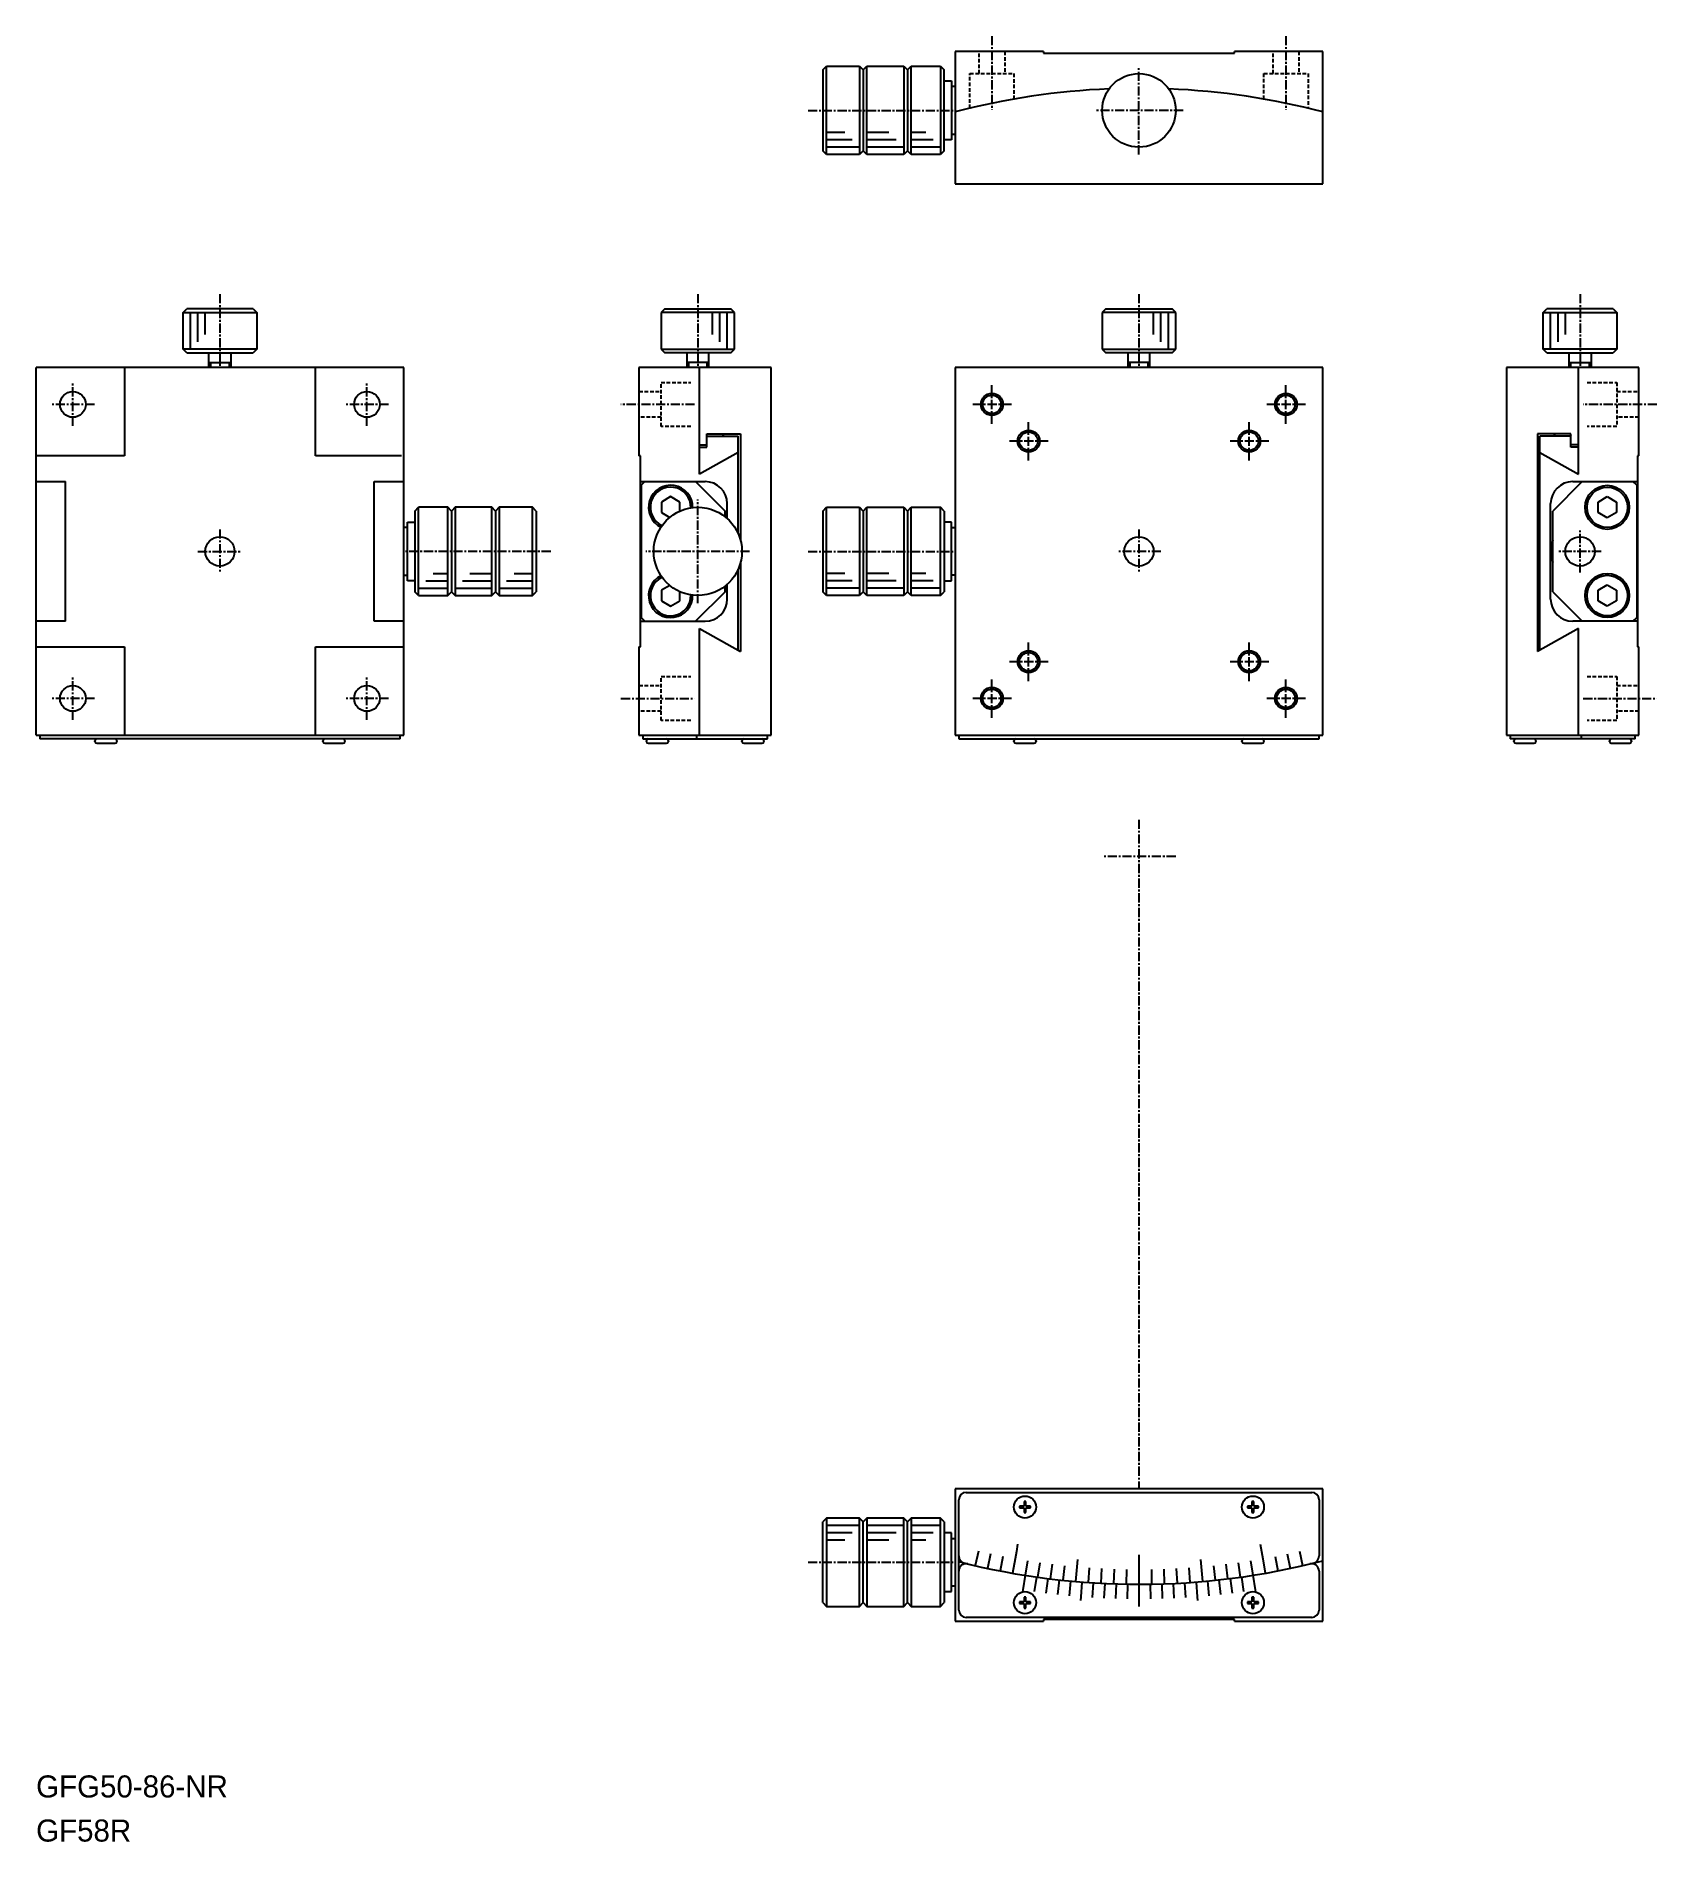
# Model space of a CAD drawing. Extents: x 648 to 868, y 15 to 261.
import ezdxf

# ---------------------------------------------------------------- set-up
doc = ezdxf.new("R2010")
doc.units = 0
doc.linetypes.add('CENTER', pattern=[2, 1.25, -0.25, 0.25, -0.25])
doc.linetypes.add('DASHED', pattern=[0.75, 0.5, -0.25])
doc.layers.get('0').update_dxf_attribs({"linetype": 'CONTINUOUS'})
doc.layers.add('CENTER', color=1, linetype='CENTER')

msp = doc.modelspace()

# ---------------------------------------------------------------- linework, layer by layer
at = {"color": 7, "linetype": 'CONTINUOUS'}
for p, q in [((784.79, 258.82), (772.79, 258.82)), ((772.79, 258.82), (772.79, 240.82)), ((784.79, 258.82), (784.79, 258.62)), ((784.79, 258.62), (810.79, 258.62)), ((810.79, 258.62), (810.79, 258.82)), ((822.79, 258.82), (810.79, 258.82)), ((822.79, 240.82), (822.79, 258.82)), ((754.79, 256.32), (755.29, 256.82)), ((754.79, 256.32), (754.79, 245.32)), ((755.29, 256.82), (759.79, 256.82)), ((759.79, 256.82), (760.29, 256.32)), ((760.29, 256.32), (760.79, 256.82)), ((760.29, 256.32), (760.29, 245.32)), ((760.79, 256.82), (765.79, 256.82)), ((765.79, 256.82), (766.29, 256.32)), ((766.29, 256.32), (766.79, 256.82)), ((766.29, 256.32), (766.29, 245.32)), ((766.79, 256.82), (770.79, 256.82)), ((770.79, 256.82), (771.29, 256.32)), ((771.29, 245.32), (771.29, 256.32)), ((771.29, 254.82), (772.29, 254.82)), ((772.29, 254.82), (772.29, 246.82)), ((772.79, 254.07), (772.29, 254.07)), ((772.29, 246.82), (771.29, 246.82)), ((772.29, 247.57), (772.79, 247.57)), ((755.29, 244.82), (754.79, 245.32)), ((759.79, 244.82), (755.29, 244.82)), ((760.29, 245.32), (759.79, 244.82)), ((760.79, 244.82), (760.29, 245.32)), ((765.79, 244.82), (760.79, 244.82)), ((766.29, 245.32), (765.79, 244.82)), ((766.79, 244.82), (766.29, 245.32)), ((770.79, 244.82), (766.79, 244.82)), ((771.29, 245.32), (770.79, 244.82)), ((772.79, 240.82), (822.79, 240.82)), ((667.79, 223.32), (668.29, 223.82)), ((677.29, 223.82), (668.29, 223.82)), ((677.29, 223.82), (677.79, 223.32)), ((733.29, 223.82), (732.79, 223.32)), ((733.29, 223.82), (742.29, 223.82)), ((742.79, 223.32), (742.29, 223.82)), ((793.29, 223.82), (792.79, 223.32)), ((793.29, 223.82), (802.29, 223.82)), ((802.79, 223.32), (802.29, 223.82)), ((852.79, 223.32), (853.29, 223.82)), ((862.29, 223.82), (853.29, 223.82)), ((862.29, 223.82), (862.79, 223.32)), ((667.79, 218.32), (667.79, 223.32)), ((677.79, 223.32), (677.79, 218.32)), ((732.79, 223.32), (732.79, 218.32)), ((742.79, 218.32), (742.79, 223.32)), ((792.79, 223.32), (792.79, 218.32)), ((802.79, 218.32), (802.79, 223.32)), ((852.79, 218.32), (852.79, 223.32)), ((862.79, 223.32), (862.79, 218.32)), ((668.29, 217.82), (667.79, 218.32)), ((668.29, 217.82), (677.29, 217.82)), ((671.29, 216.52), (674.29, 216.52)), ((671.54, 216.52), (674.04, 216.52)), ((677.79, 218.32), (677.29, 217.82)), ((732.79, 218.32), (733.29, 217.82)), ((742.29, 217.82), (733.29, 217.82)), ((739.29, 216.52), (736.29, 216.52)), ((739.04, 216.52), (736.54, 216.52)), ((742.29, 217.82), (742.79, 218.32)), ((792.79, 218.32), (793.29, 217.82)), ((802.29, 217.82), (793.29, 217.82)), ((799.29, 216.52), (796.29, 216.52)), ((799.04, 216.52), (796.54, 216.52)), ((802.29, 217.82), (802.79, 218.32)), ((853.29, 217.82), (852.79, 218.32)), ((853.29, 217.82), (862.29, 217.82)), ((856.29, 216.52), (859.29, 216.52)), ((856.54, 216.52), (859.04, 216.52)), ((862.79, 218.32), (862.29, 217.82)), ((647.79, 165.82), (647.79, 215.82)), ((697.79, 215.82), (647.79, 215.82)), ((659.79, 215.82), (659.79, 203.82)), ((685.79, 203.82), (685.79, 215.82)), ((697.79, 165.82), (697.79, 215.82)), ((747.79, 215.82), (729.79, 215.82)), ((729.79, 215.82), (729.79, 203.82)), ((738, 201.33), (738, 215.82)), ((747.79, 165.82), (747.79, 215.82)), ((772.79, 215.82), (772.79, 165.82)), ((822.79, 215.82), (772.79, 215.82)), ((822.79, 165.82), (822.79, 215.82)), ((865.79, 215.82), (847.79, 215.82)), ((847.79, 215.82), (847.79, 165.82)), ((857.58, 201.33), (857.58, 215.82)), ((865.79, 203.82), (865.79, 215.82)), ((739.03, 206.82), (743.59, 206.82)), ((739.03, 205.02), (739.03, 206.82)), ((739.03, 206.58), (739.09, 206.52)), ((739.03, 206.52), (743.28, 206.52)), ((741.09, 206.52), (741.39, 206.82)), ((743.28, 193.25), (743.28, 206.52)), ((743.59, 206.82), (743.59, 192.36)), ((856.55, 206.82), (851.99, 206.82)), ((851.99, 206.82), (851.99, 177.2)), ((856.55, 206.52), (852.3, 206.52)), ((852.3, 177.38), (852.3, 206.52)), ((854.49, 206.52), (854.19, 206.82)), ((856.55, 206.58), (856.49, 206.52)), ((856.55, 205.02), (856.55, 206.82)), ((738, 205.32), (739.03, 205.32)), ((738, 205.02), (739.03, 205.02)), ((743.28, 204.28), (738, 201.33)), ((852.3, 204.28), (857.58, 201.33)), ((857.58, 205.32), (856.55, 205.32)), ((857.58, 205.02), (856.55, 205.02)), ((659.79, 203.82), (647.79, 203.82)), ((697.49, 203.82), (685.79, 203.82)), ((729.99, 203.82), (729.79, 203.82)), ((729.99, 177.82), (729.99, 203.82)), ((865.79, 203.82), (865.59, 203.82)), ((865.59, 203.82), (865.59, 177.82)), ((647.79, 200.32), (651.79, 200.32)), ((651.79, 181.32), (651.79, 200.32)), ((693.79, 200.32), (697.79, 200.32)), ((693.79, 181.32), (693.79, 200.32)), ((729.99, 200.32), (738.79, 200.32)), ((730.09, 199.82), (730.59, 200.32)), ((730.09, 199.82), (730.09, 181.82)), ((737.49, 200.32), (741.49, 196.32)), ((858.09, 200.32), (854.09, 196.32)), ((856.79, 200.32), (865.59, 200.32)), ((865.49, 199.82), (864.99, 200.32)), ((865.49, 199.82), (865.49, 181.82)), ((699.29, 196.32), (699.79, 196.82)), ((703.79, 196.82), (699.79, 196.82)), ((704.29, 196.32), (703.79, 196.82)), ((704.79, 196.82), (704.29, 196.32)), ((709.79, 196.82), (704.79, 196.82)), ((710.29, 196.32), (709.79, 196.82)), ((710.79, 196.82), (710.29, 196.32)), ((715.29, 196.82), (710.79, 196.82)), ((715.79, 196.32), (715.29, 196.82)), ((734.09, 198.27), (732.84, 197.54)), ((732.84, 197.54), (732.84, 196.1)), ((735.34, 197.54), (734.09, 198.27)), ((735.34, 196.3), (735.34, 197.54)), ((741.79, 195.29), (741.79, 197.32)), ((754.79, 196.32), (755.29, 196.82)), ((755.29, 196.82), (759.79, 196.82)), ((759.79, 196.82), (760.29, 196.32)), ((760.29, 196.32), (760.79, 196.82)), ((760.79, 196.82), (765.79, 196.82)), ((765.79, 196.82), (766.29, 196.32)), ((766.29, 196.32), (766.79, 196.82)), ((766.79, 196.82), (770.79, 196.82)), ((771.29, 196.32), (770.79, 196.82)), ((853.79, 184.32), (853.79, 197.32)), ((860.24, 197.54), (861.49, 198.27)), ((860.24, 196.1), (860.24, 197.54)), ((861.49, 198.27), (862.74, 197.54)), ((862.74, 197.54), (862.74, 196.1)), ((698.29, 194.07), (697.79, 194.07)), ((698.29, 186.82), (698.29, 194.82)), ((698.29, 194.82), (699.29, 194.82)), ((699.29, 196.32), (699.29, 185.32)), ((704.29, 196.32), (704.29, 185.32)), ((710.29, 196.32), (710.29, 185.32)), ((715.79, 196.32), (715.79, 185.32)), ((732.84, 196.1), (733.97, 195.45)), ((741.49, 195.55), (741.49, 196.32)), ((754.79, 196.32), (754.79, 185.32)), ((760.29, 196.32), (760.29, 185.32)), ((766.29, 196.32), (766.29, 185.32)), ((771.29, 196.32), (771.29, 185.32)), ((772.29, 194.82), (771.29, 194.82)), ((772.29, 186.82), (772.29, 194.82)), ((772.29, 194.07), (772.79, 194.07)), ((854.09, 185.32), (854.09, 196.32)), ((861.49, 195.38), (860.24, 196.1)), ((862.74, 196.1), (861.49, 195.38)), ((743.59, 189.38), (743.59, 177.2)), ((697.79, 187.57), (698.29, 187.57)), ((699.29, 186.82), (698.29, 186.82)), ((743.28, 177.38), (743.28, 188.4)), ((771.29, 186.82), (772.29, 186.82)), ((772.79, 187.57), (772.29, 187.57)), ((699.79, 184.82), (699.29, 185.32)), ((699.79, 184.82), (703.79, 184.82)), ((703.79, 184.82), (704.29, 185.32)), ((704.29, 185.32), (704.79, 184.82)), ((704.79, 184.82), (709.79, 184.82)), ((709.79, 184.82), (710.29, 185.32)), ((710.29, 185.32), (710.79, 184.82)), ((710.79, 184.82), (715.29, 184.82)), ((715.29, 184.82), (715.79, 185.32)), ((733.97, 186.2), (732.84, 185.54)), ((732.84, 185.54), (732.84, 184.1)), ((735.34, 184.1), (735.34, 185.35)), ((741.49, 185.32), (737.49, 181.32)), ((741.49, 185.32), (741.49, 186.1)), ((741.79, 184.32), (741.79, 186.35)), ((755.29, 184.82), (754.79, 185.32)), ((759.79, 184.82), (755.29, 184.82)), ((760.29, 185.32), (759.79, 184.82)), ((760.79, 184.82), (760.29, 185.32)), ((765.79, 184.82), (760.79, 184.82)), ((766.29, 185.32), (765.79, 184.82)), ((766.79, 184.82), (766.29, 185.32)), ((770.79, 184.82), (766.79, 184.82)), ((770.79, 184.82), (771.29, 185.32)), ((854.09, 185.32), (858.09, 181.32)), ((860.24, 185.54), (861.49, 186.27)), ((860.24, 184.1), (860.24, 185.54)), ((861.49, 186.27), (862.74, 185.54)), ((862.74, 185.54), (862.74, 184.1)), ((730.59, 181.32), (730.09, 181.82)), ((732.84, 184.1), (734.09, 183.38)), ((734.09, 183.38), (735.34, 184.1)), ((861.49, 183.38), (860.24, 184.1)), ((862.74, 184.1), (861.49, 183.38)), ((864.99, 181.32), (865.49, 181.82)), ((651.79, 181.32), (647.79, 181.32)), ((697.79, 181.32), (693.79, 181.32)), ((729.99, 181.32), (738.79, 181.32)), ((738, 165.82), (738, 180.33)), ((738, 180.33), (743.59, 177.2)), ((857.58, 180.33), (851.99, 177.2)), ((865.59, 181.32), (856.79, 181.32)), ((857.58, 165.82), (857.58, 180.33)), ((647.79, 177.82), (659.79, 177.82)), ((659.79, 177.82), (659.79, 165.82)), ((685.79, 177.82), (697.79, 177.82)), ((685.79, 165.82), (685.79, 177.82)), ((729.79, 177.82), (729.99, 177.82)), ((729.79, 177.82), (729.79, 165.82)), ((865.59, 177.82), (865.79, 177.82)), ((865.79, 165.82), (865.79, 177.82)), ((647.79, 165.82), (697.79, 165.82)), ((648.29, 165.82), (648.29, 165.32)), ((697.29, 165.32), (648.29, 165.32)), ((655.79, 164.97), (655.79, 165.07)), ((656.04, 164.72), (658.54, 164.72)), ((658.79, 165.07), (658.79, 164.97)), ((686.79, 164.97), (686.79, 165.07)), ((687.04, 164.72), (689.54, 164.72)), ((689.79, 165.07), (689.79, 164.97)), ((697.29, 165.32), (697.29, 165.82)), ((729.79, 165.82), (747.79, 165.82)), ((730.29, 165.82), (730.29, 165.32)), ((730.29, 165.32), (736.59, 165.32)), ((730.79, 164.97), (730.79, 165.07)), ((731.04, 164.72), (733.54, 164.72)), ((733.79, 165.07), (733.79, 164.97)), ((736.59, 165.32), (747.29, 165.32)), ((737.59, 165.82), (737.59, 165.32)), ((743.79, 164.97), (743.79, 165.07)), ((744.04, 164.72), (746.54, 164.72)), ((746.79, 165.07), (746.79, 164.97)), ((747.29, 165.32), (747.29, 165.82)), ((772.79, 165.82), (822.79, 165.82)), ((773.29, 165.82), (773.29, 165.32)), ((773.29, 165.32), (822.29, 165.32)), ((780.79, 164.97), (780.79, 165.07)), ((781.04, 164.72), (783.54, 164.72)), ((783.79, 165.07), (783.79, 164.97)), ((811.79, 164.97), (811.79, 165.07)), ((812.04, 164.72), (814.54, 164.72)), ((814.79, 165.07), (814.79, 164.97)), ((822.29, 165.32), (822.29, 165.82)), ((847.79, 165.82), (865.79, 165.82)), ((848.29, 165.82), (848.29, 165.32)), ((865.29, 165.32), (848.29, 165.32)), ((848.79, 164.97), (848.79, 165.07)), ((849.04, 164.72), (851.54, 164.72)), ((851.79, 165.07), (851.79, 164.97)), ((857.99, 165.32), (857.99, 165.82)), ((861.79, 164.97), (861.79, 165.07)), ((862.04, 164.72), (864.54, 164.72)), ((864.79, 165.07), (864.79, 164.97)), ((865.29, 165.32), (865.29, 165.82)), ((822.79, 63.32), (772.79, 63.32)), ((772.79, 63.32), (772.79, 45.32)), ((773.29, 46.82), (773.29, 61.82)), ((774.29, 62.82), (821.29, 62.82)), ((822.29, 61.82), (822.29, 54.18)), ((822.79, 45.32), (822.79, 63.32)), ((755.29, 59.32), (754.79, 58.82)), ((759.79, 59.32), (755.29, 59.32)), ((760.29, 58.82), (759.79, 59.32)), ((760.79, 59.32), (760.29, 58.82)), ((765.79, 59.32), (760.79, 59.32)), ((766.29, 58.82), (765.79, 59.32)), ((766.79, 59.32), (766.29, 58.82)), ((770.79, 59.32), (766.79, 59.32)), ((771.29, 58.82), (770.79, 59.32)), ((754.79, 47.82), (754.79, 58.82)), ((760.29, 47.82), (760.29, 58.82)), ((766.29, 47.82), (766.29, 58.82)), ((771.29, 58.82), (771.29, 47.82)), ((772.29, 57.32), (771.29, 57.32)), ((772.29, 49.32), (772.29, 57.32)), ((772.29, 56.57), (772.79, 56.57)), ((822.29, 52.12), (822.29, 46.82)), ((771.29, 49.32), (772.29, 49.32)), ((772.79, 50.07), (772.29, 50.07)), ((781.99, 49.56), (781.94, 49.28)), ((754.79, 47.82), (755.29, 47.32)), ((755.29, 47.32), (759.79, 47.32)), ((759.79, 47.32), (760.29, 47.82)), ((760.29, 47.82), (760.79, 47.32)), ((760.79, 47.32), (765.79, 47.32)), ((765.79, 47.32), (766.29, 47.82)), ((766.29, 47.82), (766.79, 47.32)), ((766.79, 47.32), (770.79, 47.32)), ((770.79, 47.32), (771.29, 47.82)), ((772.79, 45.32), (784.79, 45.32)), ((821.29, 45.82), (774.29, 45.82)), ((810.79, 45.52), (784.79, 45.52)), ((784.79, 45.52), (784.79, 45.32)), ((810.79, 45.32), (810.79, 45.52)), ((810.79, 45.32), (822.79, 45.32))]:
    msp.add_line(p, q, dxfattribs=at)
at = {"color": 3, "linetype": 'DASHED'}
for p, q in [((776.04, 255.82), (776.04, 258.82)), ((779.54, 258.82), (779.54, 255.82)), ((816.04, 255.82), (816.04, 258.82)), ((819.54, 258.82), (819.54, 255.82)), ((774.79, 251.11), (774.79, 255.82)), ((774.79, 255.82), (780.79, 255.82)), ((780.79, 255.82), (780.79, 252.35)), ((814.79, 252.35), (814.79, 255.82)), ((814.79, 255.82), (820.79, 255.82)), ((820.79, 255.82), (820.79, 251.11)), ((732.79, 207.82), (732.79, 213.82)), ((732.79, 213.82), (736.83, 213.82)), ((858.75, 213.82), (862.79, 213.82)), ((862.79, 213.82), (862.79, 207.82)), ((729.79, 212.57), (732.79, 212.57)), ((862.79, 212.57), (865.79, 212.57)), ((732.79, 209.07), (729.79, 209.07)), ((865.79, 209.07), (862.79, 209.07)), ((736.83, 207.82), (732.79, 207.82)), ((862.79, 207.82), (858.75, 207.82)), ((729.79, 172.57), (732.79, 172.57)), ((732.79, 167.82), (732.79, 173.82)), ((732.79, 173.82), (736.83, 173.82)), ((858.75, 173.82), (862.79, 173.82)), ((862.79, 173.82), (862.79, 167.82)), ((862.79, 172.57), (865.79, 172.57)), ((732.79, 169.07), (729.79, 169.07)), ((736.83, 167.82), (732.79, 167.82)), ((862.79, 167.82), (858.75, 167.82)), ((865.79, 169.07), (862.79, 169.07))]:
    msp.add_line(p, q, dxfattribs=at)
at = {"color": 3, "linetype": 'CONTINUOUS'}
for p, q in [((755.29, 244.82), (755.29, 256.82)), ((759.79, 256.82), (759.79, 244.82)), ((760.79, 244.82), (760.79, 256.82)), ((765.79, 256.82), (765.79, 244.82)), ((766.79, 244.82), (766.79, 256.82)), ((770.79, 256.82), (770.79, 244.82)), ((757.79, 247.82), (755.29, 247.82)), ((758.79, 246.82), (755.29, 246.82)), ((759.79, 245.82), (755.29, 245.82)), ((763.79, 247.82), (760.79, 247.82)), ((764.79, 246.82), (760.79, 246.82)), ((765.79, 245.82), (760.79, 245.82)), ((768.79, 247.82), (766.79, 247.82)), ((769.79, 246.82), (766.79, 246.82)), ((770.79, 245.82), (766.79, 245.82)), ((667.79, 223.32), (677.79, 223.32)), ((668.79, 218.32), (668.79, 223.32)), ((669.79, 219.32), (669.79, 223.32)), ((670.79, 220.32), (670.79, 223.32)), ((742.79, 223.32), (732.79, 223.32)), ((739.79, 220.32), (739.79, 223.32)), ((740.79, 219.32), (740.79, 223.32)), ((741.79, 218.32), (741.79, 223.32)), ((802.79, 223.32), (792.79, 223.32)), ((799.79, 220.32), (799.79, 223.32)), ((800.79, 219.32), (800.79, 223.32)), ((801.79, 218.32), (801.79, 223.32)), ((852.79, 223.32), (862.79, 223.32)), ((853.79, 218.32), (853.79, 223.32)), ((854.79, 219.32), (854.79, 223.32)), ((855.79, 220.32), (855.79, 223.32)), ((677.79, 218.32), (667.79, 218.32)), ((671.29, 215.82), (671.29, 217.82)), ((671.54, 215.82), (671.54, 216.52)), ((674.04, 216.52), (674.04, 215.82)), ((674.29, 217.82), (674.29, 215.82)), ((732.79, 218.32), (742.79, 218.32)), ((736.29, 217.82), (736.29, 215.82)), ((736.54, 216.52), (736.54, 215.82)), ((739.04, 215.82), (739.04, 216.52)), ((739.29, 215.82), (739.29, 217.82)), ((792.79, 218.32), (802.79, 218.32)), ((796.29, 217.82), (796.29, 215.82)), ((796.54, 216.52), (796.54, 215.82)), ((799.04, 215.82), (799.04, 216.52)), ((799.29, 215.82), (799.29, 217.82)), ((862.79, 218.32), (852.79, 218.32)), ((856.29, 215.82), (856.29, 217.82)), ((856.54, 215.82), (856.54, 216.52)), ((859.04, 216.52), (859.04, 215.82)), ((859.29, 217.82), (859.29, 215.82)), ((699.79, 184.82), (699.79, 196.82)), ((703.79, 184.82), (703.79, 196.82)), ((704.79, 196.82), (704.79, 184.82)), ((709.79, 184.82), (709.79, 196.82)), ((710.79, 196.82), (710.79, 184.82)), ((715.29, 184.82), (715.29, 196.82)), ((755.29, 184.82), (755.29, 196.82)), ((759.79, 196.82), (759.79, 184.82)), ((760.79, 184.82), (760.79, 196.82)), ((765.79, 196.82), (765.79, 184.82)), ((766.79, 184.82), (766.79, 196.82)), ((770.79, 184.82), (770.79, 196.82)), ((700.79, 186.82), (703.79, 186.82)), ((701.79, 187.82), (703.79, 187.82)), ((705.79, 186.82), (709.79, 186.82)), ((706.79, 187.82), (709.79, 187.82)), ((711.79, 186.82), (715.29, 186.82)), ((712.79, 187.82), (715.29, 187.82)), ((757.79, 187.82), (755.29, 187.82)), ((758.79, 186.82), (755.29, 186.82)), ((763.79, 187.82), (760.79, 187.82)), ((764.79, 186.82), (760.79, 186.82)), ((768.79, 187.82), (766.79, 187.82)), ((769.79, 186.82), (766.79, 186.82)), ((699.79, 185.82), (703.79, 185.82)), ((704.79, 185.82), (709.79, 185.82)), ((710.79, 185.82), (715.29, 185.82)), ((759.79, 185.82), (755.29, 185.82)), ((765.79, 185.82), (760.79, 185.82)), ((770.79, 185.82), (766.79, 185.82)), ((782.16, 61.57), (782.16, 60.95)), ((782.41, 61.57), (782.16, 61.57)), ((782.41, 60.95), (782.41, 61.57)), ((813.16, 61.57), (813.16, 60.95)), ((813.41, 61.57), (813.16, 61.57)), ((813.41, 60.95), (813.41, 61.57)), ((755.29, 59.32), (755.29, 47.32)), ((759.79, 47.32), (759.79, 59.32)), ((760.79, 59.32), (760.79, 47.32)), ((765.79, 47.32), (765.79, 59.32)), ((766.79, 59.32), (766.79, 47.32)), ((770.79, 47.32), (770.79, 59.32)), ((781.54, 60.95), (781.54, 60.7)), ((782.16, 60.95), (781.54, 60.95)), ((781.54, 60.7), (782.16, 60.7)), ((782.16, 60.7), (782.16, 60.07)), ((782.16, 60.07), (782.41, 60.07)), ((783.04, 60.95), (782.41, 60.95)), ((782.41, 60.07), (782.41, 60.7)), ((782.41, 60.7), (783.04, 60.7)), ((783.04, 60.7), (783.04, 60.95)), ((812.54, 60.95), (812.54, 60.7)), ((813.16, 60.95), (812.54, 60.95)), ((812.54, 60.7), (813.16, 60.7)), ((813.16, 60.7), (813.16, 60.07)), ((813.16, 60.07), (813.41, 60.07)), ((814.04, 60.95), (813.41, 60.95)), ((813.41, 60.07), (813.41, 60.7)), ((813.41, 60.7), (814.04, 60.7)), ((814.04, 60.7), (814.04, 60.95)), ((759.79, 58.32), (755.29, 58.32)), ((758.79, 57.32), (755.29, 57.32)), ((765.79, 58.32), (760.79, 58.32)), ((764.79, 57.32), (760.79, 57.32)), ((770.79, 58.32), (766.79, 58.32)), ((769.79, 57.32), (766.79, 57.32)), ((757.79, 56.32), (755.29, 56.32)), ((763.79, 56.32), (760.79, 56.32)), ((768.79, 56.32), (766.79, 56.32)), ((775.97, 54.81), (775.52, 52.86)), ((777.62, 54.44), (777.21, 52.48)), ((779.28, 54.1), (778.9, 52.14)), ((781.12, 54.78), (780.95, 53.79)), ((781.29, 55.76), (781.12, 54.78)), ((797.79, 54.32), (797.79, 47.32)), ((814.29, 55.76), (814.46, 54.78)), ((814.46, 54.78), (814.63, 53.79)), ((816.3, 54.1), (816.68, 52.14)), ((817.96, 54.44), (818.37, 52.48)), ((819.61, 54.81), (820.06, 52.86)), ((780.95, 53.79), (780.6, 51.83)), ((782.62, 53.52), (782.3, 51.54)), ((784.29, 53.26), (784.01, 51.28)), ((785.97, 53.04), (785.72, 51.06)), ((787.65, 52.85), (787.44, 50.86)), ((789.34, 52.69), (789.16, 50.7)), ((789.42, 53.69), (789.34, 52.69)), ((791.02, 52.56), (790.88, 50.56)), ((792.71, 52.45), (792.61, 50.46)), ((794.4, 52.38), (794.33, 50.38)), ((796.1, 52.34), (796.06, 50.34)), ((799.48, 52.34), (799.52, 50.34)), ((801.17, 52.38), (801.24, 50.38)), ((802.87, 52.45), (802.97, 50.46)), ((804.56, 52.56), (804.7, 50.56)), ((806.16, 53.69), (806.24, 52.69)), ((806.24, 52.69), (806.42, 50.7)), ((807.93, 52.85), (808.14, 50.86)), ((809.61, 53.04), (809.85, 51.06)), ((811.29, 53.26), (811.57, 51.28)), ((812.96, 53.52), (813.28, 51.54)), ((814.63, 53.79), (814.98, 51.83)), ((782.3, 51.54), (781.99, 49.56)), ((783.84, 51.31), (783.56, 49.33)), ((785.38, 51.1), (785.13, 49.12)), ((786.93, 50.92), (786.71, 48.93)), ((788.47, 50.76), (788.28, 48.77)), ((790.02, 50.63), (789.87, 48.63)), ((791.57, 50.52), (791.45, 48.52)), ((793.13, 50.43), (793.03, 48.43)), ((794.68, 50.37), (794.62, 48.37)), ((796.23, 50.33), (796.2, 48.33)), ((799.34, 50.33), (799.38, 48.33)), ((800.9, 50.37), (800.96, 48.37)), ((802.45, 50.43), (802.55, 48.43)), ((804.01, 50.52), (804.13, 48.52)), ((805.56, 50.63), (805.71, 48.63)), ((807.11, 50.76), (807.29, 48.77)), ((808.65, 50.92), (808.87, 48.93)), ((810.2, 51.1), (810.45, 49.12)), ((811.74, 51.31), (812.02, 49.33)), ((813.28, 51.54), (813.59, 49.56)), ((813.59, 49.56), (813.63, 49.28)), ((781.54, 47.95), (781.54, 47.7)), ((782.16, 47.95), (781.54, 47.95)), ((781.54, 47.7), (782.16, 47.7)), ((782.16, 48.57), (782.16, 47.95)), ((782.41, 48.57), (782.16, 48.57)), ((782.16, 47.7), (782.16, 47.07)), ((782.16, 47.07), (782.41, 47.07)), ((782.41, 47.95), (782.41, 48.57)), ((783.04, 47.95), (782.41, 47.95)), ((782.41, 47.07), (782.41, 47.7)), ((782.41, 47.7), (783.04, 47.7)), ((783.04, 47.7), (783.04, 47.95)), ((789.87, 48.63), (789.83, 48.13)), ((805.71, 48.63), (805.75, 48.13)), ((812.54, 47.95), (812.54, 47.7)), ((813.16, 47.95), (812.54, 47.95)), ((812.54, 47.7), (813.16, 47.7)), ((813.16, 48.57), (813.16, 47.95)), ((813.41, 48.57), (813.16, 48.57)), ((813.16, 47.7), (813.16, 47.07)), ((813.16, 47.07), (813.41, 47.07)), ((813.41, 47.95), (813.41, 48.57)), ((814.04, 47.95), (813.41, 47.95)), ((813.41, 47.07), (813.41, 47.7)), ((813.41, 47.7), (814.04, 47.7)), ((814.04, 47.7), (814.04, 47.95))]:
    msp.add_line(p, q, dxfattribs=at)
at = {"color": 7, "linetype": 'CONTINUOUS'}
for centre, radius in [((797.79, 250.82), 5), ((652.79, 210.82), 1.75), ((692.79, 210.82), 1.75), ((861.49, 196.82), 3), ((861.49, 196.82), 2.75), ((737.79, 190.82), 6), ((672.79, 190.82), 2), ((797.79, 190.82), 2), ((857.79, 190.82), 2), ((861.49, 184.82), 3), ((861.49, 184.82), 2.75), ((652.79, 170.82), 1.75), ((692.79, 170.82), 1.75), ((782.29, 60.82), 1.5), ((813.29, 60.82), 1.5), ((782.29, 47.82), 1.5), ((813.29, 47.82), 1.5)]:
    msp.add_circle(centre, radius, dxfattribs=at)
at = {"color": 3, "linetype": 'CONTINUOUS'}
for centre, radius in [((777.79, 210.82), 1.5), ((777.79, 210.82), 1.25), ((817.79, 210.82), 1.5), ((817.79, 210.82), 1.25), ((782.79, 205.82), 1.5), ((782.79, 205.82), 1.25), ((812.79, 205.82), 1.5), ((812.79, 205.82), 1.25), ((782.79, 175.82), 1.5), ((782.79, 175.82), 1.25), ((812.79, 175.82), 1.5), ((812.79, 175.82), 1.25), ((777.79, 170.82), 1.5), ((777.79, 170.82), 1.25), ((817.79, 170.82), 1.5), ((817.79, 170.82), 1.25)]:
    msp.add_circle(centre, radius, dxfattribs=at)
at = {"color": 7, "linetype": 'CONTINUOUS'}
for centre, radius, start, end in [((797.79, 154.82), 99, 92.351, 104.627), ((797.79, 154.82), 99, 75.373, 87.649), ((734.09, 196.82), 3, 359.2168, 244.1047), ((734.09, 196.82), 2.75, 358.4194, 244.9021), ((738.79, 197.32), 3, 0, 90), ((856.79, 197.32), 3, 90, 180), ((857.79, 190.82), 4, 157.6684, 202.3316), ((734.09, 184.82), 3, 115.8953, 0.7832), ((734.09, 184.82), 2.75, 115.0979, 1.5806), ((738.79, 184.32), 3, 270, 0), ((856.79, 184.32), 3, 180, 270), ((656.04, 165.07), 0.25, 90, 180), ((656.04, 164.97), 0.25, 180, 270), ((658.54, 165.07), 0.25, 0, 90), ((658.54, 164.97), 0.25, 270, 0), ((687.04, 165.07), 0.25, 90, 180), ((687.04, 164.97), 0.25, 180, 270), ((689.54, 165.07), 0.25, 0, 90), ((689.54, 164.97), 0.25, 270, 0), ((731.04, 165.07), 0.25, 90, 180), ((731.04, 164.97), 0.25, 180, 270), ((733.54, 165.07), 0.25, 0, 90), ((733.54, 164.97), 0.25, 270, 0), ((744.04, 165.07), 0.25, 90, 180), ((744.04, 164.97), 0.25, 180, 270), ((746.54, 165.07), 0.25, 0, 90), ((746.54, 164.97), 0.25, 270, 0), ((781.04, 165.07), 0.25, 90, 180), ((781.04, 164.97), 0.25, 180, 270), ((783.54, 165.07), 0.25, 0, 90), ((783.54, 164.97), 0.25, 270, 0), ((812.04, 165.07), 0.25, 90, 180), ((812.04, 164.97), 0.25, 180, 270), ((814.54, 165.07), 0.25, 0, 90), ((814.54, 164.97), 0.25, 270, 0), ((849.04, 165.07), 0.25, 90, 180), ((849.04, 164.97), 0.25, 180, 270), ((851.54, 165.07), 0.25, 0, 90), ((851.54, 164.97), 0.25, 270, 0), ((862.04, 165.07), 0.25, 90, 180), ((862.04, 164.97), 0.25, 180, 270), ((864.54, 165.07), 0.25, 0, 90), ((864.54, 164.97), 0.25, 270, 0), ((774.29, 61.82), 1, 90, 180), ((821.29, 61.82), 1, 0, 90), ((774.29, 54.18), 1, 180, 256.1255), ((821.29, 54.18), 1, 283.8745, 0), ((797.79, 149.32), 99, 255.6719, 284.627), ((774.29, 52.12), 1, 76.4084, 180), ((821.29, 52.12), 1, 0, 103.5916), ((774.29, 46.82), 1, 180, 270), ((821.29, 46.82), 1, 270, 0)]:
    msp.add_arc(centre, radius, start, end, dxfattribs=at)
at = {"layer": 'CENTER', "color": 1, "linetype": 'CENTER'}
for p, q in [((777.79, 260.92), (777.79, 250.87)), ((817.79, 260.92), (817.79, 250.87)), ((797.79, 244.82), (797.79, 256.82)), ((752.79, 250.82), (772.79, 250.82)), ((803.79, 250.82), (791.79, 250.82)), ((672.79, 225.82), (672.79, 215.82)), ((737.79, 225.82), (737.79, 215.82)), ((797.79, 225.82), (797.79, 215.82)), ((857.79, 225.82), (857.79, 215.82)), ((652.79, 207.9), (652.79, 213.75)), ((692.79, 207.9), (692.79, 213.75)), ((777.79, 208.17), (777.79, 213.47)), ((817.79, 208.17), (817.79, 213.47)), ((655.71, 210.82), (649.86, 210.82)), ((695.71, 210.82), (689.86, 210.82)), ((737.36, 210.82), (727.34, 210.82)), ((780.44, 210.82), (775.14, 210.82)), ((820.44, 210.82), (815.14, 210.82)), ((868.24, 210.82), (858.22, 210.82)), ((782.79, 203.17), (782.79, 208.47)), ((812.79, 203.17), (812.79, 208.47)), ((785.44, 205.82), (780.14, 205.82)), ((815.44, 205.82), (810.14, 205.82)), ((737.79, 183.77), (737.79, 197.87)), ((672.79, 193.82), (672.79, 187.82)), ((797.79, 193.82), (797.79, 187.82)), ((857.79, 187.95), (857.79, 193.69)), ((669.79, 190.82), (675.79, 190.82)), ((717.79, 190.82), (697.79, 190.82)), ((744.84, 190.82), (730.74, 190.82)), ((752.79, 190.82), (772.79, 190.82)), ((800.79, 190.82), (794.79, 190.82)), ((860.66, 190.82), (854.92, 190.82)), ((782.79, 173.17), (782.79, 178.47)), ((812.79, 173.17), (812.79, 178.47)), ((785.44, 175.82), (780.14, 175.82)), ((815.44, 175.82), (810.14, 175.82)), ((652.79, 167.9), (652.79, 173.75)), ((692.79, 167.9), (692.79, 173.75)), ((777.79, 168.17), (777.79, 173.47)), ((817.79, 168.17), (817.79, 173.47)), ((655.71, 170.82), (649.86, 170.82)), ((695.71, 170.82), (689.86, 170.82)), ((727.34, 170.82), (737.36, 170.82)), ((780.44, 170.82), (775.14, 170.82)), ((820.44, 170.82), (815.14, 170.82)), ((858.22, 170.82), (868.24, 170.82)), ((797.79, 154.32), (797.79, 63.32)), ((802.79, 149.32), (792.79, 149.32)), ((752.79, 53.32), (772.79, 53.32))]:
    msp.add_line(p, q, dxfattribs=at)

# ---------------------------------------------------------------- texts
at = {"color": 7, "linetype": 'CONTINUOUS'}
for s, p in [('GFG50-86-NR', (647.79, 21.32)), ('GF58R', (647.79, 15.32))]:
    msp.add_text(s, height=3, dxfattribs=at).set_placement(p)

doc.saveas('drawing.dxf')
